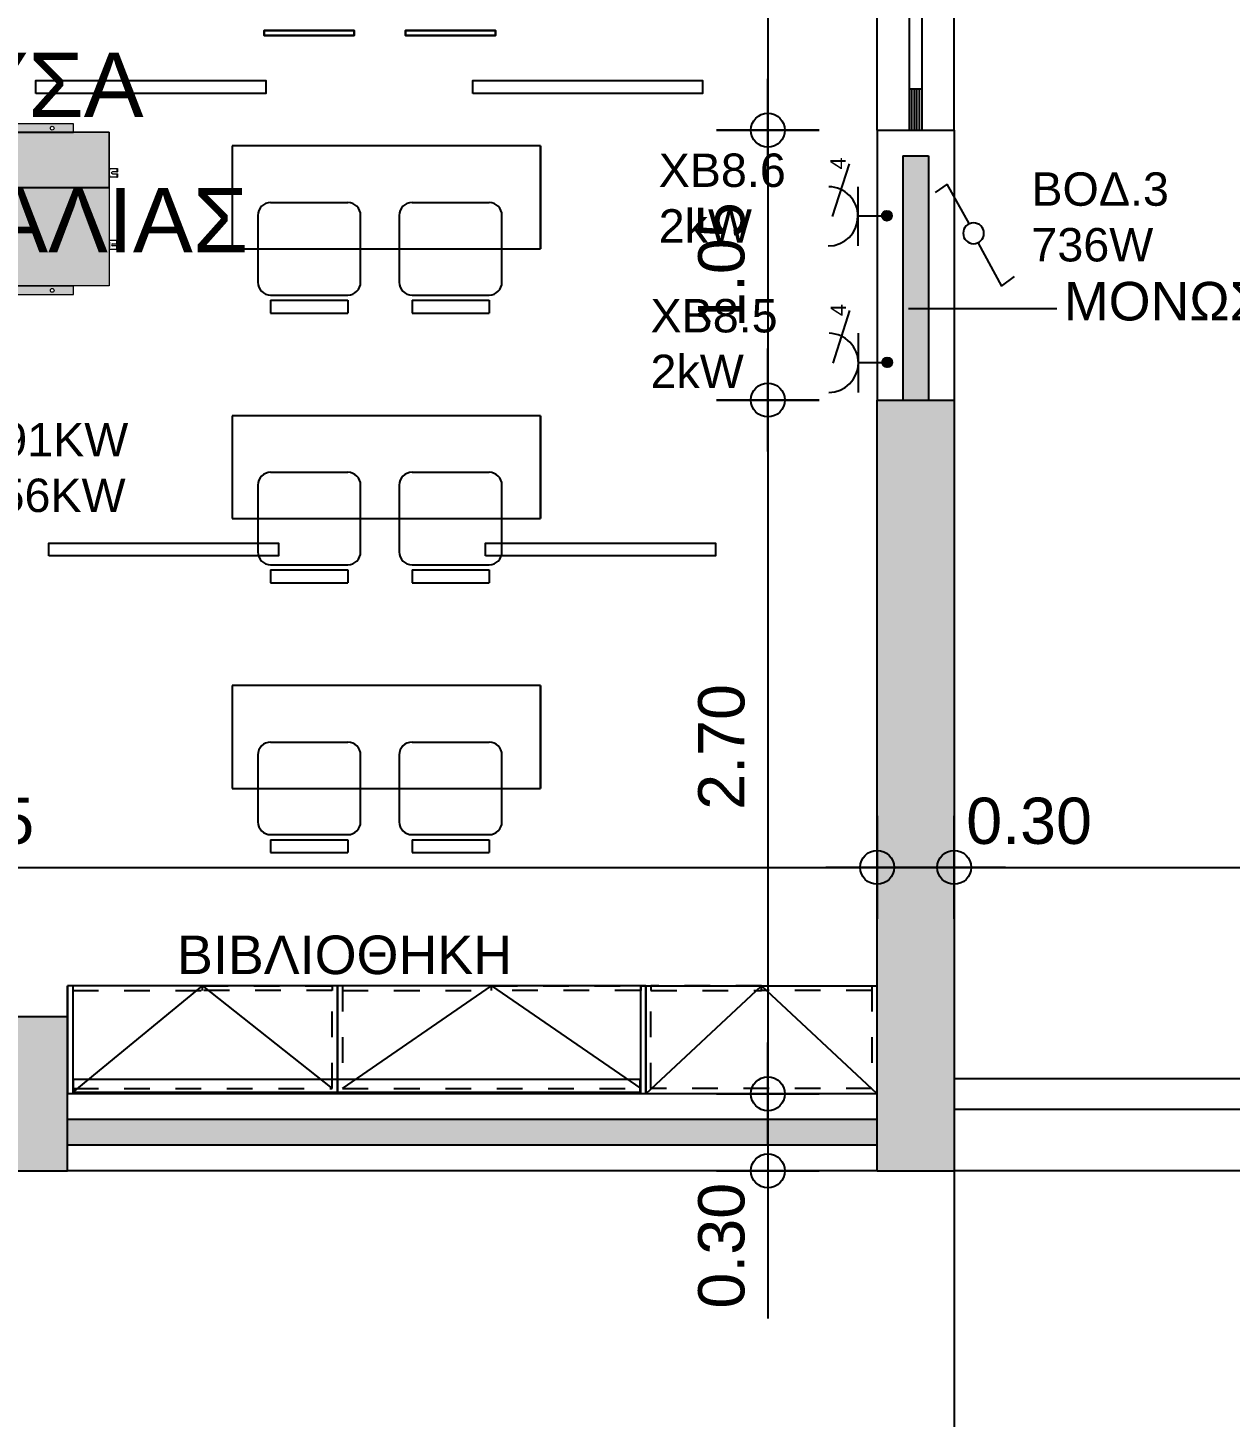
# Model space of a CAD drawing. Header units: metres. Extents: x -11 to 85, y -301 to 135.
# Drawn here: x 18.82 to 23.5, y -58.85 to -53.44 of the extents above; entities that cross this region are included whole.
import ezdxf

# ---------------------------------------------------------------- set-up
doc = ezdxf.new("R2010")
doc.units = ezdxf.units.M
doc.header["$LTSCALE"] = 0.036
doc.header["$PDMODE"] = 2
doc.linetypes.add('HIDDEN', pattern=[0.375, 0.25, -0.125])
for name, color, linetype in [('arxitek borofos', 252, 'Continuous'), ('DIMBLK', 252, 'Continuous'), ('HLEK-SYMBOL', 3, 'Continuous'), ('HLEK_FL001_SYMBOLS', 230, 'Continuous'), ('Parathira', 252, 'Continuous')]:
    doc.layers.add(name, color=color, linetype=linetype)
doc.layers.add('axel', color=170, linetype='Continuous', lineweight=0)
doc.styles.add('COMU-N', font='arial.ttf')
doc.styles.get("Standard").update_dxf_attribs({"font": 'arial.ttf'})
doc.dimstyles.new('CADWDOT', dxfattribs={"dimscale": 0.1, "dimtxt": 1.8, "dimasz": 0.08, "dimexe": 2, "dimexo": 0, "dimgap": 0.09, "dimtad": 0, "dimrnd": 0.001, "dimzin": 0, "dimdsep": 46, "dimtxsty": 'Standard', "dimblk1": 'ARTDIM', "dimblk2": 'ARTDIM', "dimsah": 1, "dimcen": 0.09, "dimdle": 0.05, "dimse1": 1, "dimse2": 1, "dimadec": 0, "dimazin": 0, "dimtfac": 1, "dimtmove": 0, "dimatfit": 3, "dimldrblk": 'ARTDIM', "dimfxl": 2, "dimtvp": 0.9999, "dimtolj": 1, "dimtzin": 0, "dimarcsym": 0})

# ---------------------------------------------------------------- blocks, each defined once
blk = doc.blocks.new('A$C049E38FE')
at = {"layer": 'Parathira'}
for p, q in [((0, 0), (0, -0.05)), ((0.3, -0.05), (0.3, 0)), ((0, -0.05), (0.3, -0.05)), ((0.3, -0.05), (0.25, -0.05)), ((0, -1.05), (0.3, -1.05)), ((0, -1.1), (0, -1.05)), ((0.3, -2.7), (0.3, -1.05)), ((0.3, -1.05), (0.35, -1.05)), ((0.3, -1.05), (0.3, -1.1)), ((0.33, -1.06), (0.3, -1.06)), ((0.31, -1.05), (0.31, -1.15)), ((0.32, -1.05), (0.32, -1.15)), ((0.33, -1.05), (0.33, -1.15)), ((0.34, -1.05), (0.34, -1.15)), ((0.35, -1.05), (0.35, -2.0487)), ((0, -2.7), (0, -1.1)), ((0.3, -1.1), (0, -1.1)), ((0.3, -1.1), (0, -1.1)), ((0.3, -1.1), (0, -1.1)), ((0.125, -1.1), (0.125, -2.7)), ((0.175, -1.1), (0.125, -1.1)), ((0.135, -1.26), (0.135, -1.1)), ((0.145, -1.26), (0.145, -1.1)), ((0.155, -1.26), (0.155, -1.1)), ((0.165, -1.26), (0.165, -1.1)), ((0.175, -2.7), (0.175, -1.1)), ((0.35, -1.15), (0.3, -1.15)), ((0.175, -1.26), (0.125, -1.26)), ((0.175, -1.82), (0.125, -1.82)), ((0.135, -1.98), (0.135, -1.82)), ((0.145, -1.98), (0.145, -1.82)), ((0.155, -1.98), (0.155, -1.82)), ((0.165, -1.98), (0.165, -1.82)), ((0.225, -1.9), (0.075, -1.9)), ((0.175, -1.98), (0.125, -1.98)), ((0.35, -1.95), (0.3, -1.95)), ((0.31, -1.95), (0.31, -2.0499)), ((0.32, -1.95), (0.32, -2.0498)), ((0.33, -1.95), (0.33, -2.0495)), ((0.34, -1.95), (0.34, -2.0492)), ((0.175, -2.54), (0.125, -2.54)), ((0.135, -2.7), (0.135, -2.54)), ((0.145, -2.7), (0.145, -2.54)), ((0.155, -2.7), (0.155, -2.54)), ((0.165, -2.7), (0.165, -2.54))]:
    blk.add_line(p, q, dxfattribs=at)
blk.add_arc((0.3, -1.05), 1, 270, 90, dxfattribs=at)
blk = doc.blocks.new('ARTDIM')
at = {"layer": 'DIMBLK'}
for p, q in [((0, -24.9975), (0, 24.9975)), ((-24.9975, 0), (24.9975, 0))]:
    blk.add_line(p, q, dxfattribs=at)
blk.add_circle((0, 0), 8.25, dxfattribs=at)
blk = doc.blocks.new('*D883')
at = {"layer": 'arxitek borofos', "color": 0, "lineweight": -2}
blk.add_line((15.7595, -50.551), (15.7595, -57.585), dxfattribs=at)
at = {"layer": 'Defpoints', "color": 0, "transparency": 16777216}
for p in [(18.9737, -50.543), (15.7595, -57.593), (18.9737, -57.593)]:
    blk.add_point(p, dxfattribs=at)
at = {"layer": 'arxitek borofos', "color": 0, "lineweight": -2, "xscale": 0.008, "yscale": 0.008, "zscale": 0.008}
for p, rotation in [((15.7595, -50.543), 90), ((15.7595, -57.593), 270)]:
    blk.add_blockref('ARTDIM', p, dxfattribs=dict(at, rotation=rotation))
at = {"layer": 'arxitek borofos', "color": 0, "insert": (15.5796, -54.068), "char_height": 0.18, "attachment_point": 5, "rotation": 90}
blk.add_mtext('\\A1;7.05', dxfattribs=at)
blk = doc.blocks.new('*D886')
at = {"layer": 'arxitek borofos', "color": 0, "lineweight": -2}
blk.add_line((15.0817, -56.7118), (22.1157, -56.7118), dxfattribs=at)
at = {"layer": 'Defpoints', "color": 0, "transparency": 16777216}
for p in [(22.1237, -56.7118), (15.0737, -57.293), (22.1237, -57.293)]:
    blk.add_point(p, dxfattribs=at)
at = {"layer": 'arxitek borofos', "color": 0, "lineweight": -2, "xscale": 0.008, "yscale": 0.008, "zscale": 0.008, "rotation": 180}
blk.add_blockref('ARTDIM', (15.0737, -56.7118), dxfattribs=at)
at = {"layer": 'arxitek borofos', "color": 0, "lineweight": -2, "xscale": 0.008, "yscale": 0.008, "zscale": 0.008}
blk.add_blockref('ARTDIM', (22.1237, -56.7118), dxfattribs=at)
at = {"layer": 'arxitek borofos', "color": 0, "insert": (18.5987, -56.5318), "char_height": 0.18, "attachment_point": 5}
blk.add_mtext('\\A1;7.05', dxfattribs=at)
blk = doc.blocks.new('*D887')
at = {"layer": 'arxitek borofos', "color": 0, "lineweight": -2}
for p, q in [((22.1317, -56.7118), (22.4157, -56.7118)), ((22.4237, -56.7118), (22.9983, -56.7118))]:
    blk.add_line(p, q, dxfattribs=at)
at = {"layer": 'Defpoints', "color": 0, "transparency": 16777216}
for p in [(22.1237, -56.7118), (22.4237, -56.7118), (22.4237, -56.7118)]:
    blk.add_point(p, dxfattribs=at)
at = {"layer": 'arxitek borofos', "color": 0, "lineweight": -2, "xscale": 0.008, "yscale": 0.008, "zscale": 0.008, "rotation": 180}
blk.add_blockref('ARTDIM', (22.1237, -56.7118), dxfattribs=at)
at = {"layer": 'arxitek borofos', "color": 0, "lineweight": -2, "xscale": 0.008, "yscale": 0.008, "zscale": 0.008}
blk.add_blockref('ARTDIM', (22.4237, -56.7118), dxfattribs=at)
at = {"layer": 'arxitek borofos', "color": 0, "insert": (22.715, -56.5318), "char_height": 0.18, "attachment_point": 5}
blk.add_mtext('\\A1;0.30', dxfattribs=at)
blk = doc.blocks.new('*D888')
at = {"layer": 'arxitek borofos', "color": 0, "lineweight": -2}
blk.add_line((22.4317, -56.7118), (40.1157, -56.7118), dxfattribs=at)
at = {"layer": 'Defpoints', "color": 0, "transparency": 16777216}
for p in [(22.4237, -56.7118), (40.1237, -56.7118), (40.1237, -56.7118)]:
    blk.add_point(p, dxfattribs=at)
at = {"layer": 'arxitek borofos', "color": 0, "lineweight": -2, "xscale": 0.008, "yscale": 0.008, "zscale": 0.008, "rotation": 180}
blk.add_blockref('ARTDIM', (22.4237, -56.7118), dxfattribs=at)
at = {"layer": 'arxitek borofos', "color": 0, "lineweight": -2, "xscale": 0.008, "yscale": 0.008, "zscale": 0.008}
blk.add_blockref('ARTDIM', (40.1237, -56.7118), dxfattribs=at)
at = {"layer": 'arxitek borofos', "color": 0, "insert": (31.2737, -56.5318), "char_height": 0.18, "attachment_point": 5}
blk.add_mtext('\\A1;17.70', dxfattribs=at)
blk = doc.blocks.new('*D956')
at = {"layer": 'arxitek borofos', "color": 0, "lineweight": -2}
blk.add_line((21.6986, -51.151), (21.6986, -53.835), dxfattribs=at)
at = {"layer": 'Defpoints', "color": 0, "transparency": 16777216}
for p in [(22.1237, -51.143), (21.6986, -53.843), (22.1237, -53.843)]:
    blk.add_point(p, dxfattribs=at)
at = {"layer": 'arxitek borofos', "color": 0, "lineweight": -2, "xscale": 0.008, "yscale": 0.008, "zscale": 0.008}
for p, rotation in [((21.6986, -51.143), 90), ((21.6986, -53.843), 270)]:
    blk.add_blockref('ARTDIM', p, dxfattribs=dict(at, rotation=rotation))
at = {"layer": 'arxitek borofos', "color": 0, "insert": (21.5186, -52.493), "char_height": 0.18, "attachment_point": 5, "rotation": 90}
blk.add_mtext('\\A1;2.70', dxfattribs=at)
blk = doc.blocks.new('*D957')
at = {"layer": 'arxitek borofos', "color": 0, "lineweight": -2}
blk.add_line((21.6986, -53.851), (21.6986, -54.885), dxfattribs=at)
at = {"layer": 'Defpoints', "color": 0, "transparency": 16777216}
for p in [(22.1237, -53.843), (21.6986, -54.893), (22.1237, -54.893)]:
    blk.add_point(p, dxfattribs=at)
at = {"layer": 'arxitek borofos', "color": 0, "lineweight": -2, "xscale": 0.008, "yscale": 0.008, "zscale": 0.008}
for p, rotation in [((21.6986, -53.843), 90), ((21.6986, -54.893), 270)]:
    blk.add_blockref('ARTDIM', p, dxfattribs=dict(at, rotation=rotation))
at = {"layer": 'arxitek borofos', "color": 0, "insert": (21.5186, -54.368), "char_height": 0.18, "attachment_point": 5, "rotation": 90}
blk.add_mtext('\\A1;1.05', dxfattribs=at)
blk = doc.blocks.new('*D958')
at = {"layer": 'arxitek borofos', "color": 0, "lineweight": -2}
blk.add_line((21.6986, -54.901), (21.6986, -57.585), dxfattribs=at)
at = {"layer": 'Defpoints', "color": 0, "transparency": 16777216}
for p in [(22.1237, -54.893), (21.6986, -57.593), (22.1237, -57.593)]:
    blk.add_point(p, dxfattribs=at)
at = {"layer": 'arxitek borofos', "color": 0, "lineweight": -2, "xscale": 0.008, "yscale": 0.008, "zscale": 0.008}
for p, rotation in [((21.6986, -54.893), 90), ((21.6986, -57.593), 270)]:
    blk.add_blockref('ARTDIM', p, dxfattribs=dict(at, rotation=rotation))
at = {"layer": 'arxitek borofos', "color": 0, "insert": (21.5186, -56.243), "char_height": 0.18, "attachment_point": 5, "rotation": 90}
blk.add_mtext('\\A1;2.70', dxfattribs=at)
blk = doc.blocks.new('*D959')
at = {"layer": 'arxitek borofos', "color": 0, "lineweight": -2}
for p, q in [((21.6986, -57.601), (21.6986, -57.885)), ((21.6986, -57.893), (21.6986, -58.4676))]:
    blk.add_line(p, q, dxfattribs=at)
at = {"layer": 'Defpoints', "color": 0, "transparency": 16777216}
for p in [(22.1237, -57.593), (21.6986, -57.893), (22.1237, -57.893)]:
    blk.add_point(p, dxfattribs=at)
at = {"layer": 'arxitek borofos', "color": 0, "lineweight": -2, "xscale": 0.008, "yscale": 0.008, "zscale": 0.008}
for p, rotation in [((21.6986, -57.593), 90), ((21.6986, -57.893), 270)]:
    blk.add_blockref('ARTDIM', p, dxfattribs=dict(at, rotation=rotation))
at = {"layer": 'arxitek borofos', "color": 0, "insert": (21.5186, -58.1843), "char_height": 0.18, "attachment_point": 5, "rotation": 90}
blk.add_mtext('\\A1;0.30', dxfattribs=at)
blk = doc.blocks.new('*D961')
at = {"layer": 'arxitek borofos', "color": 0, "lineweight": -2}
blk.add_line((14.7817, -61.2493), (22.4157, -61.2493), dxfattribs=at)
at = {"layer": 'Defpoints', "color": 0, "transparency": 16777216}
for p in [(14.7737, -57.893), (22.4237, -57.893), (22.4237, -61.2493)]:
    blk.add_point(p, dxfattribs=at)
at = {"layer": 'arxitek borofos', "color": 0, "lineweight": -2, "xscale": 0.008, "yscale": 0.008, "zscale": 0.008, "rotation": 180}
blk.add_blockref('ARTDIM', (14.7737, -61.2493), dxfattribs=at)
at = {"layer": 'arxitek borofos', "color": 0, "lineweight": -2, "xscale": 0.008, "yscale": 0.008, "zscale": 0.008}
blk.add_blockref('ARTDIM', (22.4237, -61.2493), dxfattribs=at)
at = {"layer": 'arxitek borofos', "color": 0, "insert": (18.5987, -61.0693), "char_height": 0.18, "attachment_point": 5}
blk.add_mtext('\\A1;7.65', dxfattribs=at)
blk = doc.blocks.new('gJ6_a14')
at = {"linetype": 'Continuous'}
for p, q in [((-0.1176, 0.1119), (0.113, 0.1119)), ((0, 0.1119), (0, 0))]:
    blk.add_line(p, q, dxfattribs=at)
blk.add_arc((-0.0023, 0.2279), 0.1153, 180, 358.9566, dxfattribs=at)
blk = doc.blocks.new('*X1779')
at = {"color": 0}
for p, q in [((15.598, 2.587), (15.737, 2.727)), ((15.598, 2.622), (15.702, 2.727)), ((15.601, 2.607), (15.609, 2.616)), ((15.604, 2.646), (15.605, 2.647)), ((15.605, 2.559), (15.765, 2.719)), ((15.605, 2.577), (15.614, 2.585)), ((15.609, 2.652), (15.618, 2.66)), ((15.611, 2.547), (15.618, 2.554)), ((15.614, 2.621), (15.623, 2.63)), ((15.617, 2.536), (15.789, 2.707)), ((15.618, 2.59), (15.627, 2.599)), ((15.623, 2.665), (15.631, 2.674)), ((15.623, 2.559), (15.631, 2.568)), ((15.627, 2.634), (15.636, 2.643)), ((15.627, 2.528), (15.636, 2.537)), ((15.631, 2.603), (15.64, 2.612)), ((15.633, 2.516), (15.808, 2.691)), ((15.636, 2.678), (15.645, 2.687)), ((15.636, 2.572), (15.645, 2.581)), ((15.64, 2.647), (15.649, 2.656)), ((15.64, 2.541), (15.649, 2.55)), ((15.645, 2.616), (15.654, 2.625)), ((15.645, 2.51), (15.654, 2.519)), ((15.649, 2.691), (15.658, 2.7)), ((15.649, 2.585), (15.658, 2.594)), ((15.653, 2.501), (15.824, 2.672)), ((15.654, 2.66), (15.662, 2.669)), ((15.654, 2.554), (15.662, 2.563)), ((15.658, 2.63), (15.667, 2.638)), ((15.658, 2.523), (15.667, 2.532)), ((15.662, 2.705), (15.671, 2.714)), ((15.662, 2.599), (15.671, 2.607)), ((15.664, 2.494), (15.671, 2.501)), ((15.667, 2.674), (15.676, 2.683)), ((15.667, 2.568), (15.676, 2.577)), ((15.671, 2.643), (15.68, 2.652)), ((15.671, 2.537), (15.68, 2.546)), ((15.676, 2.718), (15.678, 2.721)), ((15.676, 2.489), (15.836, 2.648)), ((15.676, 2.612), (15.685, 2.621)), ((15.676, 2.506), (15.685, 2.515)), ((15.68, 2.687), (15.689, 2.696)), ((15.68, 2.581), (15.689, 2.59)), ((15.685, 2.656), (15.693, 2.665)), ((15.685, 2.55), (15.693, 2.559)), ((15.689, 2.625), (15.698, 2.634)), ((15.689, 2.519), (15.698, 2.528)), ((15.693, 2.7), (15.702, 2.709)), ((15.693, 2.594), (15.702, 2.603)), ((15.693, 2.488), (15.702, 2.497)), ((15.698, 2.669), (15.707, 2.678)), ((15.698, 2.563), (15.707, 2.572)), ((15.702, 2.638), (15.711, 2.647)), ((15.702, 2.532), (15.711, 2.541)), ((15.705, 2.482), (15.843, 2.62)), ((15.707, 2.714), (15.715, 2.722)), ((15.707, 2.607), (15.715, 2.616)), ((15.707, 2.501), (15.715, 2.51)), ((15.711, 2.683), (15.72, 2.691)), ((15.711, 2.577), (15.72, 2.585)), ((15.715, 2.652), (15.724, 2.66)), ((15.715, 2.546), (15.724, 2.554)), ((15.72, 2.727), (15.721, 2.728)), ((15.72, 2.621), (15.729, 2.63)), ((15.72, 2.515), (15.729, 2.523)), ((15.724, 2.696), (15.733, 2.705)), ((15.724, 2.59), (15.733, 2.599)), ((15.724, 2.484), (15.733, 2.493)), ((15.729, 2.665), (15.738, 2.674)), ((15.729, 2.559), (15.738, 2.568)), ((15.733, 2.634), (15.742, 2.643)), ((15.733, 2.528), (15.742, 2.537)), ((15.738, 2.709), (15.746, 2.718)), ((15.738, 2.603), (15.746, 2.612)), ((15.738, 2.497), (15.746, 2.506)), ((15.741, 2.482), (15.842, 2.584)), ((15.742, 2.678), (15.751, 2.687)), ((15.742, 2.572), (15.751, 2.581)), ((15.746, 2.647), (15.755, 2.656)), ((15.746, 2.541), (15.755, 2.55)), ((15.751, 2.722), (15.752, 2.724)), ((15.751, 2.616), (15.76, 2.625)), ((15.751, 2.51), (15.76, 2.519)), ((15.755, 2.691), (15.764, 2.7)), ((15.755, 2.585), (15.764, 2.594)), ((15.76, 2.66), (15.768, 2.669)), ((15.76, 2.554), (15.768, 2.563)), ((15.764, 2.63), (15.773, 2.638)), ((15.764, 2.523), (15.773, 2.532)), ((15.768, 2.705), (15.777, 2.714)), ((15.768, 2.599), (15.777, 2.607)), ((15.768, 2.493), (15.777, 2.501)), ((15.773, 2.674), (15.782, 2.683)), ((15.773, 2.568), (15.782, 2.577)), ((15.777, 2.643), (15.786, 2.652)), ((15.777, 2.537), (15.786, 2.546)), ((15.782, 2.612), (15.791, 2.621)), ((15.782, 2.506), (15.791, 2.515)), ((15.786, 2.687), (15.795, 2.696)), ((15.786, 2.581), (15.795, 2.59)), ((15.791, 2.656), (15.799, 2.665)), ((15.791, 2.55), (15.799, 2.559)), ((15.795, 2.625), (15.804, 2.634)), ((15.795, 2.519), (15.804, 2.528)), ((15.799, 2.594), (15.808, 2.603)), ((15.804, 2.669), (15.813, 2.678)), ((15.804, 2.563), (15.813, 2.572)), ((15.808, 2.638), (15.817, 2.647)), ((15.808, 2.532), (15.817, 2.541)), ((15.813, 2.607), (15.822, 2.616)), ((15.817, 2.577), (15.826, 2.585)), ((15.822, 2.652), (15.83, 2.66)), ((15.822, 2.546), (15.83, 2.554)), ((15.826, 2.621), (15.835, 2.63)), ((15.83, 2.59), (15.839, 2.599)), ((15.835, 2.559), (15.835, 2.56)), ((15.839, 2.634), (15.84, 2.635)), ((15.844, 2.603), (15.844, 2.603))]:
    blk.add_line(p, q, dxfattribs=at)
blk = doc.blocks.new('GJ6_A78')
at = {"layer": 'HLEK-SYMBOL', "color": 0, "linetype": 'Continuous'}
blk.add_circle((0, 0), 0.0989, dxfattribs=at)
at = {"layer": 'HLEK-SYMBOL', "color": 0, "xscale": 0.8, "yscale": 0.8, "zscale": 0.8}
blk.add_blockref('*X1779', (-12.576, -2.084), dxfattribs=at)
blk = doc.blocks.new('priza')
at = {"layer": 'HLEK_FL001_SYMBOLS', "rotation": 180}
blk.add_blockref('gJ6_a14', (87.4, -100.4952), dxfattribs=at)
at = {"layer": 'HLEK_FL001_SYMBOLS', "xscale": 0.1951472641207488, "yscale": 0.1951472641207488, "zscale": 0.1951472641207488}
blk.add_blockref('GJ6_A78', (87.4, -100.4953), dxfattribs=at)
blk = doc.blocks.new('priza tetrapli')
at = {"layer": 'HLEK_FL001_SYMBOLS', "ltscale": 5}
blk.add_line((444.1264, -18.901), (444.3314, -18.9664), dxfattribs=at)
at = {"layer": 'HLEK_FL001_SYMBOLS', "rotation": 180}
blk.add_blockref('priza', (531.5297, -119.6074), dxfattribs=at)
at = {"layer": 'HLEK_FL001_SYMBOLS', "ltscale": 5}
blk.add_text('4', height=0.06, dxfattribs=at).set_placement((444.3099, -18.9515))
blk = doc.blocks.new('gJ6_a3')
at = {"linetype": 'Continuous'}
for p, q in [((-0.111, 0.1868), (-0.0592, 0.2092)), ((-0.0239, 0.0342), (-0.111, 0.1868)), ((0.0232, -0.035), (0.1196, -0.1998)), ((0.1196, -0.1998), (0.0608, -0.2242))]:
    blk.add_line(p, q, dxfattribs=at)
blk.add_circle((-0.0004, -0.0004), 0.0405, dxfattribs=at)
blk = doc.blocks.new('A$C5A126718')
at = {"layer": 'axel'}
for p, q in [((-0.0317, 0.0343), (-0.0317, 0.0321)), ((-0.0301, 0.0343), (-0.0317, 0.0343)), ((-0.0317, 0.0321), (-0.0317, 0.0236)), ((-0.0317, 0.0321), (-0.0301, 0.0321)), ((-0.0317, 0.0236), (-0.0301, 0.0236)), ((-0.0317, 0.0236), (-0.0317, 0.0214)), ((-0.0301, 0.0214), (-0.0317, 0.0214)), ((-0.0301, 0.0129), (-0.0317, 0.0129)), ((-0.0317, 0.0129), (-0.0317, 0.0107)), ((-0.0317, 0.0107), (-0.0301, 0.0107)), ((-0.0317, 0.0107), (-0.0317, 0.0021)), ((-0.0317, 0.0021), (-0.0301, 0.0021)), ((-0.0317, 0.0021), (-0.0317, 0)), ((-0.0301, 0), (-0.0317, 0)), ((-0.0012, 0.0343), (-0.0301, 0.0343)), ((-0.0301, 0.0343), (-0.0301, 0.0321)), ((-0.0301, 0.0321), (-0.0301, 0.0236)), ((-0.0301, 0.0236), (-0.0301, 0.0214)), ((-0.0301, 0.0214), (-0.0131, 0.0214)), ((-0.0301, 0.0129), (-0.0301, 0.0107)), ((-0.0131, 0.0129), (-0.0301, 0.0129)), ((-0.0301, 0.0107), (-0.0301, 0.0021)), ((-0.0301, 0.0021), (-0.0301, 0)), ((-0.0301, 0), (-0.0012, 0)), ((-0.0012, 0.0343), (0, 0.0343)), ((-0.0012, 0.0343), (-0.0012, 0.033)), ((-0.0012, 0.033), (-0.0012, 0.03)), ((-0.0012, 0.03), (-0.0012, 0.0271)), ((-0.0012, 0.0271), (0, 0.0271)), ((-0.0012, 0.027), (-0.0012, 0.0271)), ((-0.0012, 0.0073), (-0.0012, 0.027)), ((-0.0012, 0.0071), (-0.0012, 0.0073)), ((-0.0012, 0.0071), (0, 0.0071)), ((-0.0012, 0.0071), (-0.0012, 0.0043)), ((-0.0012, 0.0043), (-0.0012, 0.0013)), ((-0.0012, 0.0013), (-0.0012, 0)), ((-0.0012, 0), (0, 0)), ((0.0004, 0.0271), (0.0004, 0.0343)), ((0.0004, 0.0271), (0.0004, 0.0343)), ((0.0004, 0.0211), (0.0004, 0.0271)), ((0.0004, 0.0211), (0.0004, 0.0271)), ((0.0004, 0.0207), (0.0004, 0.0211)), ((0.0004, 0.0207), (0.0004, 0.0211)), ((0.0004, 0.0186), (0.0004, 0.0207)), ((0.0004, 0.0186), (0.0004, 0.0207)), ((0.0004, 0.0157), (0.0004, 0.0186)), ((0.0004, 0.0157), (0.0004, 0.0186)), ((0.0004, 0.0136), (0.0004, 0.0157)), ((0.0004, 0.0136), (0.0004, 0.0157)), ((0.0004, 0.0132), (0.0004, 0.0136)), ((0.0004, 0.0132), (0.0004, 0.0136)), ((0.0004, 0.0071), (0.0004, 0.0132)), ((0.0004, 0.0071), (0.0004, 0.0132)), ((0.0004, 0), (0.0004, 0.0071)), ((0.0004, 0), (0.0004, 0.0071))]:
    blk.add_line(p, q, dxfattribs=at)
blk.add_arc((-0.0131, 0.0171), 0.00429, 270, 90, dxfattribs=at)
blk = doc.blocks.new('A$C3A54651E')
at = {"layer": 'axel'}
for p, q in [((0.0091, 0.0228), (0, 0.0228)), ((0, 0.0228), (0, 0)), ((0.0091, 0), (0, 0)), ((0.0091, 0), (0.0091, 0.0228)), ((0.0091, 0.0171), (0.0162, 0.0171)), ((0.0091, 0.0057), (0.0162, 0.0057)), ((0.0162, 0.019), (0.0166, 0.0193)), ((0.0162, 0.0038), (0.0162, 0.019)), ((0.0162, 0.0038), (0.0166, 0.0035)), ((0.0166, 0.0035), (0.0166, 0.0193)), ((0.0166, 0.0193), (0.0184, 0.0193)), ((0.0166, 0.0035), (0.0184, 0.0035)), ((0.0184, 0.02), (0.0184, 0.0199)), ((0.0184, 0.02), (0.0184, 0.02)), ((0.0184, 0.0199), (0.0184, 0.0193)), ((0.0184, 0.0193), (0.0184, 0.0153)), ((0.0184, 0.0153), (0.0184, 0.0067)), ((0.0184, 0.0067), (0.0184, 0.0035)), ((0.0184, 0.0035), (0.0184, 0.0028)), ((0.0184, 0.0028), (0.0184, 0.0028)), ((0.0191, 0.0202), (0.0254, 0.0202)), ((0.0191, 0.0197), (0.0254, 0.0197)), ((0.0191, 0.0109), (0.0254, 0.0109)), ((0.0191, 0.0026), (0.0254, 0.0026)), ((0.0262, 0.0199), (0.0262, 0.02)), ((0.0262, 0.02), (0.0262, 0.02)), ((0.0262, 0.0182), (0.0262, 0.0199)), ((0.0262, 0.0153), (0.0262, 0.0182)), ((0.0262, 0.0182), (0.0284, 0.0182)), ((0.0262, 0.0067), (0.0262, 0.0153)), ((0.0262, 0.0046), (0.0262, 0.0067)), ((0.0262, 0.0028), (0.0262, 0.0046)), ((0.0262, 0.0046), (0.0284, 0.0046)), ((0.0262, 0.0028), (0.0262, 0.0028)), ((0.0284, 0.0193), (0.037, 0.0193)), ((0.0284, 0.0182), (0.0284, 0.0193)), ((0.0284, 0.0046), (0.0284, 0.0182)), ((0.0284, 0.0035), (0.0284, 0.0046)), ((0.0284, 0.0035), (0.037, 0.0035)), ((0.037, 0.0035), (0.037, 0.0193)), ((0.0373, 0.019), (0.037, 0.0193)), ((0.0373, 0.0037), (0.037, 0.0035)), ((0.0373, 0.0182), (0.0373, 0.019)), ((0.0373, 0.0046), (0.0373, 0.0182)), ((0.0373, 0.0182), (0.0403, 0.0182)), ((0.0373, 0.0037), (0.0373, 0.0046)), ((0.0373, 0.0046), (0.0403, 0.0046)), ((0.0403, 0.0046), (0.0403, 0.0182)), ((0.0423, 0.0162), (0.0403, 0.0182)), ((0.0423, 0.0066), (0.0403, 0.0046)), ((0.0423, 0.0066), (0.0423, 0.0162))]:
    blk.add_line(p, q, dxfattribs=at)
for points in [[(0.0191, 0.0202, 0.004311), (0.019, 0.0202, 0.005535), (0.0188, 0.0202, 0.007292), (0.0187, 0.0201, 0.009929), (0.0186, 0.0201), (0.0186, 0.0201, 0.019665), (0.0185, 0.02, 0.032685), (0.0184, 0.02, 0.060642), (0.0184, 0.02), (0.0184, 0.02)], [(0.0184, 0.0199, 0.159929), (0.0184, 0.0199, 0.090191), (0.0184, 0.0199, 0.0462), (0.0184, 0.0199, 0.02623), (0.0185, 0.0198), (0.0186, 0.0198, 0.013719), (0.0187, 0.0198, 0.009481), (0.0188, 0.0198, 0.006867), (0.0189, 0.0197, 0.005151), (0.0191, 0.0197)], [(0.0191, 0.0197, 0.015295), (0.0188, 0.0186, 0.017604), (0.0186, 0.0175), (0.0185, 0.0169, 0.02245), (0.0184, 0.0158), (0.0184, 0.0153)], [(0.0184, 0.0153, 0.023182), (0.0184, 0.0142, 0.022013), (0.0186, 0.0131), (0.0187, 0.0125, 0.017076), (0.0189, 0.0114), (0.0191, 0.0109)], [(0.0191, 0.0109, 0.016103), (0.0188, 0.0098, 0.018613), (0.0186, 0.0088), (0.0185, 0.0083, 0.023826), (0.0184, 0.0072), (0.0184, 0.0067)], [(0.0184, 0.0067, 0.024647), (0.0184, 0.0057, 0.023359), (0.0186, 0.0046), (0.0187, 0.0041, 0.018023), (0.0189, 0.0031), (0.0191, 0.0026)], [(0.0191, 0.0026, -0.004311), (0.019, 0.0026, -0.005535), (0.0188, 0.0026, -0.007292), (0.0187, 0.0027, -0.009929), (0.0186, 0.0027), (0.0186, 0.0027, -0.019665), (0.0185, 0.0027, -0.032685), (0.0184, 0.0028, -0.060642), (0.0184, 0.0028), (0.0184, 0.0028)], [(0.0262, 0.02, 0.102242), (0.0262, 0.02, 0.051435), (0.0261, 0.02, 0.028507), (0.0261, 0.0201, 0.01755), (0.026, 0.0201), (0.0259, 0.0201, 0.009159), (0.0258, 0.0201, 0.006785), (0.0257, 0.0202, 0.005184), (0.0255, 0.0202), (0.0254, 0.0202)], [(0.0254, 0.0197, 0.004812), (0.0256, 0.0197, 0.00636), (0.0258, 0.0198, 0.008685), (0.0259, 0.0198, 0.012384), (0.026, 0.0198), (0.0261, 0.0198, 0.023143), (0.0261, 0.0199, 0.039656), (0.0262, 0.0199, 0.07579), (0.0262, 0.0199, 0.144125), (0.0262, 0.0199)], [(0.0262, 0.0153, 0.023214), (0.0262, 0.0164, 0.02204), (0.026, 0.0175), (0.0259, 0.018, 0.017046), (0.0256, 0.0191), (0.0254, 0.0197)], [(0.0254, 0.0109, 0.01528), (0.0258, 0.012, 0.017585), (0.026, 0.013), (0.0261, 0.0136, 0.022468), (0.0262, 0.0147), (0.0262, 0.0153)], [(0.0262, 0.0067, 0.024685), (0.0262, 0.0078, 0.023392), (0.026, 0.0088), (0.0259, 0.0093, 0.017988), (0.0256, 0.0103), (0.0254, 0.0109)], [(0.0254, 0.0026, 0.016073), (0.0258, 0.0036, 0.018575), (0.026, 0.0046), (0.0261, 0.0052, 0.023861), (0.0262, 0.0062), (0.0262, 0.0067)], [(0.0262, 0.0028, -0.102242), (0.0262, 0.0028, -0.051435), (0.0261, 0.0028, -0.028507), (0.0261, 0.0027, -0.01755), (0.026, 0.0027), (0.0259, 0.0027, -0.009159), (0.0258, 0.0026, -0.006785), (0.0257, 0.0026, -0.005184), (0.0255, 0.0026), (0.0254, 0.0026)]]:
    blk.add_lwpolyline(points, format="xyb", dxfattribs=at)
blk = doc.blocks.new('A$C531E15D6')
at = {"layer": 'axel'}
for p, q in [((-0.0003, 0.0241), (-0.0003, -0.0359)), ((-0.0003, 0.0241), (0.0009, 0.0241)), ((-0.0003, 0.0134), (0, 0.0134)), ((-0.0003, 0.0113), (0, 0.0113)), ((-0.0003, 0.0066), (-0.0003, 0.0031)), ((-0.0003, 0.0066), (-0.0003, 0.0031)), ((0, 0.0059), (-0.0003, 0.0059)), ((-0.0003, 0.0031), (-0.0003, -0.0276)), ((0.0021, 0.0241), (0, 0.022)), ((0, 0.0059), (0, 0.022)), ((0, -0.0059), (0, 0.0059)), ((0, -0.0059), (0, 0.0059)), ((0.0012, 0.0241), (0.0009, 0.0241)), ((0.0012, 0.0241), (0.0009, 0.0241)), ((0.0012, 0.0241), (0.0021, 0.0241)), ((0.0021, 0.0241), (0.0321, 0.0241)), ((0.0021, 0.0241), (0.0321, 0.0241)), ((0.0321, 0.0241), (0.0343, 0.022)), ((0.0343, 0.022), (0.0343, 0.0134)), ((0.0343, 0.022), (0.0343, 0.0134)), ((0.0343, 0.0134), (0.0343, -0.0251)), ((0.0343, 0.0134), (0.0343, -0.0251)), ((0.038, 0.0127), (0.0343, 0.0128)), ((0.0347, 0.0056), (0.0343, 0.0056)), ((0.0347, 0.0056), (0.0347, -0.0059)), ((0.0357, 0.0099), (0.0357, 0.0045)), ((0.04, 0.0099), (0.0357, 0.0099)), ((0.0357, 0.0045), (0.0357, 0.0038)), ((0.0357, 0.0045), (0.0357, 0.0038)), ((0.0357, 0.0038), (0.0357, -0.0059)), ((0.0357, 0.0038), (0.0357, -0.0059)), ((0.038, 0.0127), (0.038, 0.0099)), ((0.04, 0.0099), (0.04, -0.0059)), ((0, -0.0176), (-0.0003, -0.0176)), ((-0.0003, -0.023), (0, -0.023)), ((-0.0003, -0.0251), (0, -0.0251)), ((-0.0003, -0.0276), (-0.0003, -0.0312)), ((-0.0003, -0.0276), (-0.0003, -0.0312)), ((-0.0003, -0.0359), (0.0021, -0.0359)), ((0, -0.0176), (0, -0.0059)), ((0, -0.0176), (0, -0.0059)), ((0, -0.0337), (0, -0.0176)), ((0.0021, -0.0359), (0, -0.0337)), ((0.0321, -0.0359), (0.0021, -0.0359)), ((0.0321, -0.0359), (0.0021, -0.0359)), ((0.0343, -0.0337), (0.0321, -0.0359)), ((0.0347, -0.0173), (0.0343, -0.0173)), ((0.038, -0.0244), (0.0343, -0.0245)), ((0.0343, -0.0251), (0.0343, -0.0337)), ((0.0343, -0.0251), (0.0343, -0.0337)), ((0.0347, -0.0059), (0.0347, -0.0173)), ((0.0357, -0.0059), (0.0357, -0.0155)), ((0.0357, -0.0059), (0.0357, -0.0155)), ((0.0357, -0.0155), (0.0357, -0.0162)), ((0.0357, -0.0155), (0.0357, -0.0162)), ((0.0357, -0.0162), (0.0357, -0.0216)), ((0.04, -0.0216), (0.0357, -0.0216)), ((0.038, -0.0244), (0.038, -0.0216)), ((0.04, -0.0059), (0.04, -0.0216))]:
    blk.add_line(p, q, dxfattribs=at)
for centre, radius in [((0.0171, 0.0199), 0.00214), ((0.0171, 0.0199), 0.00111), ((0.0171, -0.0316), 0.00214), ((0.0171, -0.0316), 0.00111)]:
    blk.add_circle(centre, radius, dxfattribs=at)
for centre, radius, start, end in [((0.0321, 0.022), 0.00214, 0, 90), ((0.0346, 0.0045), 0.00107, 0, 89.5416), ((0.0321, -0.0337), 0.00214, 270, 0), ((0.0346, -0.0162), 0.00107, 270.4584, 0)]:
    blk.add_arc(centre, radius, start, end, dxfattribs=at)
blk = doc.blocks.new('FCU 10 KANALATO')
at = {"layer": 'axel'}
h = blk.add_hatch(color=211, dxfattribs=at)
h.paths.add_polyline_path([(47988.1338, 13560.164), (47988.1338, 13560.197), (47986.8138, 13560.197), (47986.8138, 13560.164)])
h.paths.add_polyline_path([(47987.5563, 13560.1878, -1), (47987.5563, 13560.1731, -1)], flags=16)
h.paths.add_polyline_path([(47987.3913, 13560.1731, -1), (47987.3913, 13560.1878, -1)], flags=16)
h.paths.add_polyline_path([(47987.7213, 13560.1878, -1), (47987.7213, 13560.1731, -1)], flags=16)
h.paths.add_polyline_path([(47987.2263, 13560.1731, -1), (47987.2263, 13560.1878, -1)], flags=16)
h.paths.add_polyline_path([(47987.8863, 13560.1878, -1), (47987.8863, 13560.1731, -1)], flags=16)
h.paths.add_polyline_path([(47987.0613, 13560.1731, -1), (47987.0613, 13560.1878, -1)], flags=16)
h.paths.add_polyline_path([(47988.0513, 13560.1878, -1), (47988.0513, 13560.1731, -1)], flags=16)
h.paths.add_polyline_path([(47986.8963, 13560.1731, -1), (47986.8963, 13560.1878, -1)], flags=16)
for color, points in [(150, [(47986.6743, 13560.1633), (47986.6743, 13560.0206), (47986.6751, 13560.0206), (47986.6751, 13560.0135), (47986.6751, 13560.0074), (47986.6751, 13560.007), (47986.6751, 13560.002), (47986.6751, 13559.9935), (47986.6751, 13559.9863), (47986.6743, 13559.9863), (47986.6743, 13559.782), (47987.7792, 13559.782), (47988.2671, 13559.782), (47988.2671, 13559.782), (47988.2704, 13559.782), (47988.2704, 13560.1633)]), (151, [(47988.2705, 13559.5646), (47988.2705, 13559.5982), (47988.2705, 13559.5982), (47988.2705, 13559.621), (47988.2705, 13559.621), (47988.2705, 13559.6682), (47988.2705, 13559.6682), (47988.2705, 13559.691), (47988.2705, 13559.691), (47988.2705, 13559.7061), (47988.2705, 13559.7061), (47988.2705, 13559.7132), (47988.2705, 13559.7193), (47988.2705, 13559.7196), (47988.2705, 13559.7246), (47988.2705, 13559.7332), (47988.2705, 13559.7403), (47988.2705, 13559.7403), (47988.2705, 13559.7785), (47987.4805, 13559.7785), (47987.4805, 13559.7638), (47987.4362, 13559.7638), (47987.4362, 13559.7785), (47986.6743, 13559.7785), (47986.6743, 13559.7403), (47986.6751, 13559.7403), (47986.6751, 13559.7332), (47986.6751, 13559.7271), (47986.6751, 13559.7218), (47986.6751, 13559.7193), (47986.6751, 13559.7132), (47986.6751, 13559.7061), (47986.6743, 13559.7061), (47986.6743, 13559.5646)])]:
    blk.add_hatch(color=color, dxfattribs=at).paths.add_polyline_path(points)
h = blk.add_hatch(color=211, dxfattribs=at)
h.paths.add_polyline_path([(47988.1338, 13559.5327), (47988.1338, 13559.5657), (47986.8138, 13559.5657), (47986.8138, 13559.5327)])
h.paths.add_polyline_path([(47987.5563, 13559.5565, -1), (47987.5563, 13559.5418, -1)], flags=16)
h.paths.add_polyline_path([(47987.3913, 13559.5418, -1), (47987.3913, 13559.5565, -1)], flags=16)
h.paths.add_polyline_path([(47987.7213, 13559.5565, -1), (47987.7213, 13559.5418, -1)], flags=16)
h.paths.add_polyline_path([(47987.2263, 13559.5418, -1), (47987.2263, 13559.5565, -1)], flags=16)
h.paths.add_polyline_path([(47987.8863, 13559.5565, -1), (47987.8863, 13559.5418, -1)], flags=16)
h.paths.add_polyline_path([(47987.0613, 13559.5418, -1), (47987.0613, 13559.5565, -1)], flags=16)
h.paths.add_polyline_path([(47988.0513, 13559.5565, -1), (47988.0513, 13559.5418, -1)], flags=16)
h.paths.add_polyline_path([(47986.8963, 13559.5418, -1), (47986.8963, 13559.5565, -1)], flags=16)
for p, q in [((47986.6743, 13559.782), (47987.7792, 13559.782)), ((47986.6743, 13559.7804), (47987.7792, 13559.7804)), ((47986.6743, 13559.78), (47987.7816, 13559.78)), ((47987.7349, 13559.7785), (47986.6743, 13559.7785)), ((47987.4362, 13559.7785), (47987.4362, 13559.78)), ((47987.4362, 13559.7638), (47987.4362, 13559.7785)), ((47987.4362, 13559.766), (47987.4805, 13559.766)), ((47987.4805, 13559.7638), (47987.4362, 13559.7638)), ((47987.4805, 13559.7785), (47987.4805, 13559.78)), ((47987.4805, 13559.7785), (47987.4805, 13559.7638)), ((47988.2705, 13559.7785), (47987.7329, 13559.7785)), ((47987.7792, 13559.782), (47988.2671, 13559.782)), ((47987.7792, 13559.7804), (47988.2705, 13559.7804)), ((47987.7792, 13559.78), (47988.2705, 13559.78))]:
    blk.add_line(p, q, dxfattribs=at)
at = {"layer": 'axel', "linetype": 'Continuous'}
for points in [[(47986.8138, 13560.164), (47988.1338, 13560.164), (47988.1338, 13560.197), (47986.8138, 13560.197)], [(47986.8138, 13559.5327), (47988.1338, 13559.5327), (47988.1338, 13559.5657), (47986.8138, 13559.5657)]]:
    blk.add_lwpolyline(points, close=True, dxfattribs=at)
at = {"layer": 'axel'}
for points in [[(47986.6743, 13560.1633), (47988.2704, 13560.1633), (47988.2704, 13559.782), (47986.6743, 13559.782)], [(47986.6743, 13560.1633), (47988.2705, 13560.1633), (47988.2705, 13559.5646), (47986.6743, 13559.5646)], [(47986.6743, 13559.5646), (47988.2705, 13559.5646), (47988.2705, 13559.7785), (47986.6743, 13559.7785)]]:
    blk.add_lwpolyline(points, close=True, dxfattribs=at)
at = {"layer": 'axel', "linetype": 'Continuous'}
for centre in [(47986.8963, 13560.1805), (47987.0613, 13560.1805), (47987.2263, 13560.1805), (47987.3913, 13560.1805), (47987.5563, 13560.1805), (47987.7213, 13560.1805), (47987.8863, 13560.1805), (47988.0513, 13560.1805), (47986.8963, 13559.5492), (47987.0613, 13559.5492), (47987.2263, 13559.5492), (47987.3913, 13559.5492), (47987.5563, 13559.5492), (47987.7213, 13559.5492), (47987.8863, 13559.5492), (47988.0513, 13559.5492)]:
    blk.add_circle(centre, 0.00739, dxfattribs=at)
at = {"layer": 'axel'}
blk.add_circle((47987.4583, 13559.7731), 0.00111, dxfattribs=at)
at = {"xscale": -1, "rotation": 180}
for name, p in [('A$C3A54651E', (47988.2705, 13560.1043)), ('A$C531E15D6', (47988.2708, 13559.8575)), ('A$C5A126718', (47986.6746, 13559.7403)), ('A$C3A54651E', (47988.2705, 13559.691)), ('A$C3A54651E', (47988.2705, 13559.621))]:
    blk.add_blockref(name, p, dxfattribs=at)
blk.add_blockref('A$C5A126718', (47986.6746, 13559.9863))
at = {"xscale": -1}
blk.add_blockref('A$C5A126718', (47988.271, 13559.9863), dxfattribs=at)
at = {"rotation": 180}
blk.add_blockref('A$C5A126718', (47988.271, 13559.7403), dxfattribs=at)

msp = doc.modelspace()

# ---------------------------------------------------------------- hatches: boundary and pattern name
at = {"layer": 'arxitek borofos'}
for points in [[(22.3237, -53.943), (22.2237, -53.943), (22.2237, -54.893), (22.3237, -54.893)], [(22.1237, -57.893), (22.1737, -57.893), (22.4237, -57.893), (22.4237, -54.893), (22.1237, -54.893)], [(18.9737, -57.893), (18.9737, -57.293), (18.6737, -57.293), (18.6737, -57.593), (15.0737, -57.593), (15.0737, -57.293), (14.7737, -57.293), (14.7737, -57.893)], [(22.1237, -57.693), (18.9737, -57.693), (18.9737, -57.793), (22.1237, -57.793)]]:
    msp.add_hatch(color=256, dxfattribs=at).paths.add_polyline_path(points)

# ---------------------------------------------------------------- linework, layer by layer
for p, q in [((19.7638, -53.4544), (20.0638, -53.4544)), ((20.3138, -53.4544), (20.6138, -53.4544)), ((22.1237, -53.843), (22.1237, -54.893)), ((22.1237, -53.843), (22.4237, -53.843)), ((22.4237, -53.843), (22.4237, -54.893)), ((20.8138, -53.9044), (19.6138, -53.9044)), ((19.6138, -53.9044), (19.6138, -54.3044)), ((20.8138, -53.9044), (20.8138, -54.3044)), ((20.8138, -54.3044), (20.8138, -53.9044)), ((22.2237, -53.943), (22.3237, -53.943)), ((22.2237, -53.943), (22.2237, -54.893)), ((22.3237, -53.943), (22.3237, -54.893)), ((19.7638, -54.1244), (20.0638, -54.1244)), ((20.3138, -54.1244), (20.6138, -54.1244)), ((19.7138, -54.1744), (19.7138, -54.4344)), ((20.1138, -54.4344), (20.1138, -54.1744)), ((20.2638, -54.1744), (20.2638, -54.4344)), ((20.6638, -54.4344), (20.6638, -54.1744)), ((19.6138, -54.3044), (20.8138, -54.3044)), ((19.7638, -54.4844), (20.0638, -54.4844)), ((19.7638, -54.5044), (20.0638, -54.5044)), ((19.7638, -54.5044), (19.7638, -54.5544)), ((20.0638, -54.5044), (20.0638, -54.5544)), ((20.3138, -54.4844), (20.6138, -54.4844)), ((20.3138, -54.5044), (20.6138, -54.5044)), ((20.3138, -54.5044), (20.3138, -54.5544)), ((20.6138, -54.5044), (20.6138, -54.5544)), ((19.7638, -54.5544), (20.0638, -54.5544)), ((20.3138, -54.5544), (20.6138, -54.5544)), ((22.2455, -54.5369), (22.8228, -54.5369)), ((22.1237, -54.893), (22.4237, -54.893)), ((22.1237, -57.893), (22.1237, -54.893)), ((22.4237, -54.893), (22.4237, -57.893)), ((20.8138, -54.9544), (19.6138, -54.9544)), ((19.6138, -54.9544), (19.6138, -55.3544)), ((20.8138, -54.9544), (20.8138, -55.3544)), ((20.8138, -55.3544), (20.8138, -54.9544)), ((19.7638, -55.1744), (20.0638, -55.1744)), ((20.3138, -55.1744), (20.6138, -55.1744)), ((19.7138, -55.2244), (19.7138, -55.4844)), ((20.1138, -55.4844), (20.1138, -55.2244)), ((20.2638, -55.2244), (20.2638, -55.4844)), ((20.6638, -55.4844), (20.6638, -55.2244)), ((19.6138, -55.3544), (20.8138, -55.3544)), ((19.7638, -55.5344), (20.0638, -55.5344)), ((19.7638, -55.5544), (20.0638, -55.5544)), ((19.7638, -55.5544), (19.7638, -55.6044)), ((20.0638, -55.5544), (20.0638, -55.6044)), ((20.3138, -55.5344), (20.6138, -55.5344)), ((20.3138, -55.5544), (20.6138, -55.5544)), ((20.3138, -55.5544), (20.3138, -55.6044)), ((20.6138, -55.5544), (20.6138, -55.6044)), ((19.7638, -55.6044), (20.0638, -55.6044)), ((20.3138, -55.6044), (20.6138, -55.6044)), ((20.8138, -56.0044), (19.6138, -56.0044)), ((19.6138, -56.0044), (19.6138, -56.4044)), ((20.8138, -56.0044), (20.8138, -56.4044)), ((20.8138, -56.4044), (20.8138, -56.0044)), ((19.7638, -56.2244), (20.0638, -56.2244)), ((20.3138, -56.2244), (20.6138, -56.2244)), ((19.7138, -56.2744), (19.7138, -56.5344)), ((20.1138, -56.5344), (20.1138, -56.2744)), ((20.2638, -56.2744), (20.2638, -56.5344)), ((20.6638, -56.5344), (20.6638, -56.2744)), ((19.6138, -56.4044), (20.8138, -56.4044)), ((19.7638, -56.5844), (20.0638, -56.5844)), ((19.7638, -56.6044), (20.0638, -56.6044)), ((19.7638, -56.6044), (19.7638, -56.6544)), ((20.0638, -56.6044), (20.0638, -56.6544)), ((20.3138, -56.5844), (20.6138, -56.5844)), ((20.3138, -56.6044), (20.6138, -56.6044)), ((20.3138, -56.6044), (20.3138, -56.6544)), ((20.6138, -56.6044), (20.6138, -56.6544)), ((19.7638, -56.6544), (20.0638, -56.6544)), ((20.3138, -56.6544), (20.6138, -56.6544)), ((18.9737, -57.593), (18.9737, -57.173)), ((18.9737, -57.173), (18.9737, -57.593)), ((20.0237, -57.173), (18.9737, -57.173)), ((18.9737, -57.173), (18.9737, -57.593)), ((18.9737, -57.593), (18.9737, -57.173)), ((18.9937, -57.173), (18.9937, -57.593)), ((18.9953, -57.5871, 0.7), (19.4987, -57.173)), ((19.4987, -57.173), (20.0037, -57.573)), ((21.2237, -57.173), (20.0237, -57.173)), ((20.0237, -57.173), (20.0237, -57.593)), ((20.0237, -57.173), (20.0237, -57.593)), ((20.0237, -57.593), (20.0237, -57.173)), ((20.0237, -57.593), (20.0237, -57.173)), ((20.0437, -57.573), (20.6237, -57.173)), ((20.6237, -57.173), (21.2037, -57.573)), ((21.2037, -57.593), (21.2037, -57.173)), ((21.2037, -57.173), (21.2237, -57.173)), ((21.2237, -57.593), (21.6737, -57.173)), ((21.2237, -57.593), (21.2237, -57.173)), ((21.2237, -57.593), (21.2237, -57.173)), ((21.2237, -57.593), (21.2237, -57.173)), ((21.2237, -57.173), (22.1237, -57.173)), ((21.2237, -57.173), (21.2237, -57.593)), ((22.1237, -57.593), (21.6737, -57.173)), ((18.9737, -57.293), (18.6737, -57.293)), ((18.9737, -57.893), (18.9737, -57.293)), ((22.4237, -57.533), (25.5737, -57.533)), ((21.2016, -57.5371, 0.7), (18.9953, -57.5371, 0.7)), ((18.9953, -57.5371, 0.7), (18.9953, -57.5871, 0.7)), ((18.9953, -57.5871, 0.7), (21.2016, -57.5871, 0.7)), ((21.2016, -57.5871, 0.7), (21.2016, -57.5371, 0.7)), ((22.1237, -57.593), (18.9737, -57.593)), ((18.9937, -57.593), (18.9737, -57.593)), ((22.1237, -57.693), (18.9737, -57.693)), ((22.4237, -57.653), (25.5737, -57.653)), ((22.1237, -57.793), (18.9737, -57.793)), ((14.7737, -57.893), (18.9737, -57.893)), ((22.1237, -57.893), (18.9737, -57.893)), ((22.1237, -57.893), (22.4237, -57.893)), ((22.4237, -57.893), (22.4237, -59.693)), ((25.5737, -57.893), (22.4237, -57.893))]:
    msp.add_line(p, q, dxfattribs=at)
at = {"layer": 'arxitek borofos', "linetype": 'HIDDEN'}
for p, q in [((19.4987, -57.173), (18.9937, -57.173)), ((18.9937, -57.173), (18.9937, -57.573)), ((18.9937, -57.1908), (19.4987, -57.1908)), ((19.4987, -57.1908), (19.4987, -57.173)), ((19.4987, -57.1908), (19.4987, -57.173)), ((19.4987, -57.173), (20.0037, -57.173)), ((20.0037, -57.1908), (19.4987, -57.1908)), ((20.0037, -57.173), (20.0037, -57.1908)), ((20.0037, -57.573), (20.0037, -57.173)), ((20.0437, -57.173), (20.0437, -57.573)), ((20.6237, -57.173), (20.0437, -57.173)), ((20.0437, -57.173), (20.0437, -57.1908)), ((20.0437, -57.1908), (20.6237, -57.1908)), ((20.6237, -57.1908), (20.6237, -57.173)), ((20.6237, -57.173), (21.2037, -57.173)), ((20.6237, -57.1908), (20.6237, -57.173)), ((21.2037, -57.1908), (20.6237, -57.1908)), ((21.2037, -57.573), (21.2037, -57.173)), ((21.2037, -57.173), (21.2037, -57.1908)), ((21.6737, -57.173), (21.2437, -57.173)), ((21.2437, -57.173), (21.2437, -57.1908)), ((21.2437, -57.573), (21.2437, -57.173)), ((21.2437, -57.1908), (21.6737, -57.1908)), ((21.6737, -57.1908), (21.6737, -57.173)), ((21.6737, -57.1908), (21.6737, -57.173)), ((21.6737, -57.173), (22.1037, -57.173)), ((22.1037, -57.1908), (21.6737, -57.1908)), ((22.1037, -57.173), (22.1037, -57.1908)), ((22.1037, -57.173), (22.1037, -57.573)), ((18.9937, -57.573), (20.0037, -57.573)), ((20.0437, -57.573), (21.2037, -57.573)), ((22.1037, -57.573), (21.2437, -57.573))]:
    msp.add_line(p, q, dxfattribs=at)
at = {"layer": 'arxitek borofos'}
for centre, start, end in [((19.7638, -54.1744), 90, 180), ((20.0638, -54.1744), 0, 90), ((20.3138, -54.1744), 90, 180), ((20.6138, -54.1744), 0, 90), ((19.7638, -54.4344), 180, 270), ((20.0638, -54.4344), 270, 0), ((20.3138, -54.4344), 180, 270), ((20.6138, -54.4344), 270, 0), ((19.7638, -55.2244), 90, 180), ((20.0638, -55.2244), 0, 90), ((20.3138, -55.2244), 90, 180), ((20.6138, -55.2244), 0, 90), ((19.7638, -55.4844), 180, 270), ((20.0638, -55.4844), 270, 0), ((20.3138, -55.4844), 180, 270), ((20.6138, -55.4844), 270, 0), ((19.7638, -56.2744), 90, 180), ((20.0638, -56.2744), 0, 90), ((20.3138, -56.2744), 90, 180), ((20.6138, -56.2744), 0, 90), ((19.7638, -56.5344), 180, 270), ((20.0638, -56.5344), 270, 0), ((20.3138, -56.5344), 180, 270), ((20.6138, -56.5344), 270, 0)]:
    msp.add_arc(centre, 0.05, start, end, dxfattribs=at)
for points in [[(19.7388, -53.4744, 0.8), (19.7388, -53.4544, 0.8), (19.7388, -53.4544, 0.62), (19.7388, -53.4744, 0.62)], [(19.7388, -53.4544, 0.8), (19.7388, -53.4544, 0.62), (20.0888, -53.4544, 0.62), (20.0888, -53.4544, 0.8)], [(19.7388, -53.4544, 0.62), (19.7388, -53.4744, 0.62), (20.0888, -53.4744, 0.62), (20.0888, -53.4544, 0.62)], [(19.7388, -53.4744, 0.8), (19.7388, -53.4544, 0.8), (20.0888, -53.4544, 0.8), (20.0888, -53.4744, 0.8)], [(19.7388, -53.4744, 0.62), (19.7388, -53.4744, 0.8), (20.0888, -53.4744, 0.8), (20.0888, -53.4744, 0.62)], [(20.0888, -53.4744, 0.8), (20.0888, -53.4544, 0.8), (20.0888, -53.4544, 0.62), (20.0888, -53.4744, 0.62)], [(20.2888, -53.4744, 0.8), (20.2888, -53.4544, 0.8), (20.2888, -53.4544, 0.62), (20.2888, -53.4744, 0.62)], [(20.2888, -53.4544, 0.8), (20.2888, -53.4544, 0.62), (20.6388, -53.4544, 0.62), (20.6388, -53.4544, 0.8)], [(20.2888, -53.4544, 0.62), (20.2888, -53.4744, 0.62), (20.6388, -53.4744, 0.62), (20.6388, -53.4544, 0.62)], [(20.2888, -53.4744, 0.8), (20.2888, -53.4544, 0.8), (20.6388, -53.4544, 0.8), (20.6388, -53.4744, 0.8)], [(20.2888, -53.4744, 0.62), (20.2888, -53.4744, 0.8), (20.6388, -53.4744, 0.8), (20.6388, -53.4744, 0.62)], [(20.6388, -53.4744, 0.8), (20.6388, -53.4544, 0.8), (20.6388, -53.4544, 0.62), (20.6388, -53.4744, 0.62)]]:
    msp.add_3dface(points, dxfattribs=at)
at = {"layer": 'HLEK_FL001_SYMBOLS'}
for points in [[(18.85, -53.7), (18.85, -53.65), (19.7444, -53.65), (19.7444, -53.7)], [(20.55, -53.7), (20.55, -53.65), (21.4444, -53.65), (21.4444, -53.7)], [(18.9, -55.5), (18.9, -55.45), (19.7944, -55.45), (19.7944, -55.5)], [(20.6, -55.5), (20.6, -55.45), (21.4944, -55.45), (21.4944, -55.5)]]:
    msp.add_lwpolyline(points, close=True, dxfattribs=at)

# ---------------------------------------------------------------- block references
at = {"layer": 'arxitek borofos'}
msp.add_blockref('A$C049E38FE', (22.1237, -51.143), dxfattribs=at)
at = {"layer": 'axel', "rotation": 180}
msp.add_blockref('FCU 10 KANALATO', (48005.8102, 13505.7142), dxfattribs=at)
at = {"layer": 'HLEK_FL001_SYMBOLS', "rotation": 89.99999999999999}
for p in [(3.0495, -498.3055), (3.0511, -498.8761)]:
    msp.add_blockref('priza tetrapli', p, dxfattribs=at)
at = {"layer": 'HLEK_FL001_SYMBOLS', "xscale": -1, "rotation": 58.82811736932428}
msp.add_blockref('gJ6_a3', (22.4984, -54.2443), dxfattribs=at)

# ---------------------------------------------------------------- texts
at = {"layer": 'arxitek borofos', "style": 'COMU-N'}
for s, height, p in [('ΑΙΘΟΥΣΑ ', 0.25, (17.7145, -53.7918)), ('ΔΙΔΑΣΚΑΛΙΑΣ', 0.25, (17.4194, -54.3179)), ('ΜΟΝΩΣΗ', 0.15, (22.85, -54.5833))]:
    msp.add_text(s, height=height, dxfattribs=at).set_placement(p)
at = {"layer": 'arxitek borofos', "linetype": 'Continuous'}
msp.add_text('ΒΙΒΛΙΟΘΗΚΗ', height=0.15, dxfattribs=at).set_placement((19.3992, -57.1272))
at = {"layer": 'HLEK_FL001_SYMBOLS', "char_height": 0.13, "attachment_point": 1, "style": 'COMU-N'}
for s, width, insert in [('{\\fArial|b0|i0|c161|p34;ΧΒ8.}6{\\fArial|b0|i0|c161|p34;\\P2}kW', 1.399991, (21.2737, -53.9337)), ('BOΔ.3\\P736W', 1.3, (22.724, -54.007)), ('{\\fArial|b0|i0|c161|p34;ΧΒ8.}5{\\fArial|b0|i0|c161|p34;\\P2}kW', 1.399991, (21.2418, -54.4999)), ('XB8.10\\P0,335KW\\PΨ.Φ.Χ=7,591KW\\PΘ.Φ.Χ=1,956ΚW', 1.75, (17.8383, -54.5488))]:
    msp.add_mtext_dynamic_manual_height_columns(s, width=width, gutter_width=0.65, heights=[0], dxfattribs=dict(at, insert=insert))

# ---------------------------------------------------------------- dimensions: what is measured, and where the dimension line sits
at = {"layer": 'arxitek borofos'}
for base, p1, p2, picture, middle in [((15.7595, -57.593), (18.9737, -50.543), (18.9737, -57.593), '*D883', (15.5796, -54.068)), ((21.6986, -53.843), (22.1237, -51.143), (22.1237, -53.843), '*D956', (21.5186, -52.493)), ((21.6986, -54.893), (22.1237, -53.843), (22.1237, -54.893), '*D957', (21.5186, -54.368)), ((21.6986, -57.593), (22.1237, -54.893), (22.1237, -57.593), '*D958', (21.5186, -56.243)), ((21.6986, -57.893), (22.1237, -57.593), (22.1237, -57.893), '*D959', (21.5186, -58.1843))]:
    dim = msp.add_linear_dim(base=base, p1=p1, p2=p2, angle=90, dimstyle='CADWDOT', dxfattribs=at)
    dim.commit()
    dim.dimension.update_dxf_attribs({"geometry": picture, "text_midpoint": middle})
for base, p1, p2, picture, middle in [((22.1237, -56.7118), (15.0737, -57.293), (22.1237, -57.293), '*D886', (18.5987, -56.5318)), ((22.4237, -56.7118), (22.1237, -56.7118), (22.4237, -56.7118), '*D887', (22.715, -56.5318)), ((40.1237, -56.7118), (22.4237, -56.7118), (40.1237, -56.7118), '*D888', (31.2737, -56.5318)), ((22.4237, -61.2493), (14.7737, -57.893), (22.4237, -57.893), '*D961', (18.5987, -61.0693))]:
    dim = msp.add_linear_dim(base=base, p1=p1, p2=p2, dimstyle='CADWDOT', dxfattribs=at)
    dim.commit()
    dim.dimension.update_dxf_attribs({"geometry": picture, "text_midpoint": middle})

doc.saveas('drawing.dxf')
